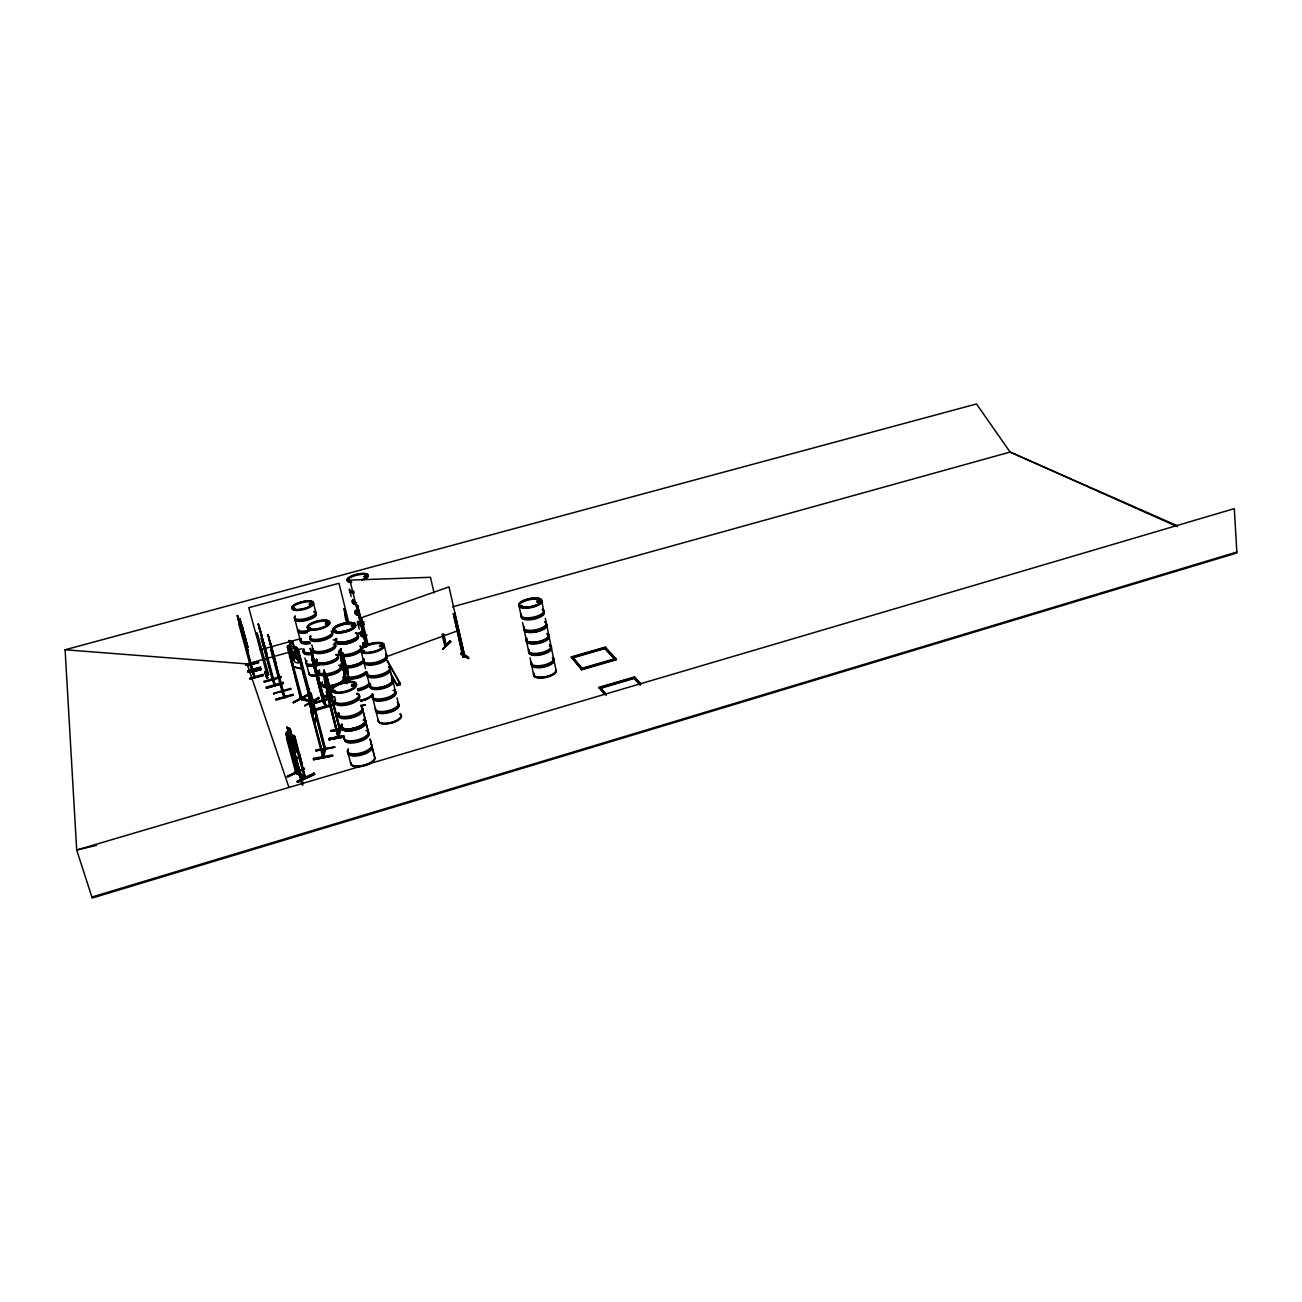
<?xml version="1.0" encoding="UTF-8"?>
<svg xmlns="http://www.w3.org/2000/svg" width="1302" height="1302" viewBox="0 0 1302 1302"><rect width="100%" height="100%" fill="white"/><g stroke="black" fill="none" stroke-linecap="round" stroke-linejoin="round"><path stroke-width="1.5" d="M270.181 642.114L285.024 697.628L282.697 691.134M283.624 695.756L284.585 695.48M343.891 737.078L328.999 739.748L343.923 736.46M344.005 736.639L329.064 739.341L328.869 738.462L343.761 735.695M293.243 702.559L307.728 695.431L307.5 694.536L293.552 701.908L293.845 702.803M313.457 758.366L313.701 759.326L313.44 758.382L332.449 754.916L332.71 755.876L313.554 759.636M273.908 683.42L275.227 685.373L260.498 630.9M307.109 695.235L293.243 702.641L307.728 695.431M272.02 678.293L272.72 678.179M254.036 676.145L253.809 675.526M254.801 676.861L240.61 626.262L241.098 627.597M240.04 623.658L238.347 619.622L254.427 677.593L237.355 615.602L254.281 677.642L254.932 676.942M296.726 748.308L296.384 752.149L293.455 750.684L290.639 745.297L287.742 734.491L288.784 733.319M325.24 706.677L324.979 705.619M324.833 705.098L325.923 705.342L323.384 700.346M322.473 700.053L323.108 699.32M323.807 701.29L322.636 701.143L325.549 707.149L310.25 648.526L311.324 650.512M309.485 694.942L300.013 658.633L299.021 658.389L309.404 698.035M264.697 672.418L265.413 671.327L267.821 677.87L266.877 678.13L264.697 672.418L266.877 678.033M267.48 677.105L267.821 677.87L265.38 672.141M462.877 656.81L464.716 656.387L462.877 656.81L453.308 613.763L455 613.388L453.308 613.763M285.073 697.481L282.843 691.639M283.022 692.143L270.783 649.21M282.095 691.899L284.422 697.807L268.033 634.937L273.534 654.646L269.465 641.658L269.774 642.472M275.194 685.275L273.078 679.644M273.859 683.566L274.738 683.892M263.622 642.521L258.235 623.918L273.225 680.23L272.948 678.554M255.078 677.349L252.913 671.409M252.246 668.723L251.611 668.919M251.953 670.611L252.93 670.872L250.537 664.346M250.863 665.306L249.903 665.045L252.197 671.083M249.577 663.613L250.407 663.369M340.115 729.315L337.999 737.697M340.001 728.762C339.431 725.702 339.334 732.88 340.619 729.592M324.263 670.351L324.882 682.72L338.764 737.502L340.587 729.69M334.744 746.99L315.621 750.001L315.865 750.945L334.663 747.299M338.374 734.084L339.464 729.429M348.171 674.827C343.565 692.436 350.661 669.163 346.999 668.577M343.972 728.99L331.082 731.333L342.231 728.843M323.759 756.592L322.88 757.65L325.061 748.91M324.279 748.552L324.621 750.212L325.516 749.903M324.312 748.471L325.288 747.543L325.614 749.887M322.278 755.844C326.2 751.059 321.089 766.829 325.581 749.268M324.41 749.024L323.449 755.404M324.572 750.164L324.947 749.301M342.931 670.058C344.428 667.015 344.184 682.15 346.365 683.615M341.043 658.307L341.596 656.533M343.272 653.978L342.377 652.725L342.019 654.483L340.603 648.689L349.522 680.848M330.203 702.494L331.685 696.668M341.238 658.275L342.621 652.904M328.592 697.807L330.431 702.706L331.896 696.635M313.587 759.798L332.71 755.876L313.636 759.326M341.417 652.074L341.059 653.474L340.961 650.219M345.583 665.42L345.844 673.215L341.824 659.658L340.196 650.967L340.798 648.656M340.261 651.081L340.831 648.917M340.066 651.114L340.603 648.689M326.379 692.111L327.209 691.297L326.379 692.111L338.032 737.55M316.337 715.693L314.742 722.04L316.614 715.791L315.377 709.232L316.614 715.791M330.708 690.402L326.672 675.299L340.408 730.487L324.035 670.107L325.516 676.047L326.135 674.143L325.5 675.771M324.637 680.051L326.167 674.371M324.882 673.59L324.491 675.054L324.393 671.702M324.426 680.083L323.563 672.532M323.433 672.662L324.035 670.107M310.739 711.25L311.617 710.404L310.739 711.25L322.88 757.65L323.091 756.804M313.375 704.04L314.921 711.104M308.72 698.979L309.371 697.009M309.925 694.747L310.592 692.762M308.932 698.946L310.625 692.99M308.818 693.803L309.258 692.257M307.939 691.346L308.607 688.677L307.663 691.281L313.961 714.359L313.798 706.026M308.314 691.883L308.769 690.337M341.791 658.682L341.791 659.919M538.67 601.996L540.428 601.036L538.214 600.417M537.466 600.759L537.612 601.67L538.654 600.987M539.061 601.67L537.14 601.947L537.352 600.889M521.223 605.772L520.54 606.407M521.191 605.723L521.825 606.162M520.214 606.423L522.053 605.804M285.984 733.807L286.603 732.082L293.943 735.809M286.18 733.726L286.7 732.294M291.16 661.465L293.78 667.08L287.351 647.061L288.263 645.369L287.498 647.159M382.023 646.248L379.94 645.694L380.868 645.776M380.233 646.248L382.023 645.646M338.081 737.013L326.558 691.411M352.158 684.624L354.209 684.738M352.289 684.64L351.491 685.633L353.281 685.78M352.793 684.738L352.5 685.796M322.457 755.892L323.368 755.03M363.681 650.837L362.916 651.179M364.121 651.049C359.45 651.049 365.943 651.83 363.193 650.577M362.135 651.309L362.949 650.674M363.518 650.284L362.509 650.805M335.281 690.532L333.231 691.118L335.216 690.662M333.849 690.288L333.979 690.304M333.703 690.874L334.565 690.792M353.054 625.595L354.16 625.139M351.166 625.839L352.565 626.539L354.29 625.269M351.914 625.188L353.802 625.611M334.126 630.949L335.786 630.607M335.493 630.786L334.126 631.031L335.737 630.9M334.484 630.266L335.916 630.786M365.634 575.419L364.511 576.558M363.811 576.607L366.936 576.168L365.52 575.989M327.176 622.372L328.006 623.17L326.672 623.251M328.088 622.942L327.079 623.544M326.639 622.47L325.598 623.023L327.111 622.698M328.364 622.616L325.777 623.577M349.978 580.643L366.334 647.094L356.325 605.414L357.659 605.365L367.49 645.255M349.489 580.92L348.285 580.627L349.554 580.22M464.83 656.387L454.74 613.242M463.528 656.892C461.299 654.483 465.839 654.776 462.78 655.085M308.623 628.036L310.462 627.971M308.59 628.475L310.267 627.759M310.153 627.987L309.192 628.085M308.948 627.515L309.518 627.645M310.69 603.64L311.308 602.989M311.52 603.428C304.001 605.544 316.842 604.161 310.918 603.331M309.616 603.803L310.706 604.323M294.122 608.62L293.21 608.327M338.829 737.469C337.706 734.295 337.381 736.786 338.683 735.191M294.594 608.36L293.015 608.783L294.057 608.18M294.577 608.018L293.259 608.018L294.708 608.539M323.628 757.406L310.95 710.534M339.529 728.16L339.204 728.908M295.912 742.889L295.049 742.465L305.449 778.189L304.375 777.636M305.254 777.408C308.281 778.108 302.634 775.536 304.88 775.667M297.1 771.744C296.01 771.077 295.733 774.771 297.491 773.486L287.97 738.429L286.521 738.283L295.961 773.355L305.189 778.205L295.635 742.189M295.505 771.679L296.449 772.07M266.682 674.924L268.635 674.582L257.226 632.967L255.697 633.39M287.351 647.061L301.397 699.565L302.292 699.239L290.753 656.062L289.776 655.834L300.567 699.223M301.755 697.66L300.111 697.709L301.169 697.97M539.825 601.068L537.938 601.296M536.945 601.508L538.003 600.889M539.5 600.824L538.54 600.352M520.54 605.658L521.646 605.495L520.8 606.227M449.874 640.958L442.778 649.031L450.899 641.805L449.841 640.958L450.232 641.723M442.778 649.031L450.801 641.707M446.195 643.774C441.492 643.4 449.483 645.06 445.251 645.239M442.973 648.917L449.971 641.04M442.826 648.819L450.101 641.609M352.289 685.389L353.2 684.901M333.67 690.499L334.158 690.939M381.144 645.694L382.462 645.222L381.291 645.027M295.798 773.339C297.426 775.276 296.921 769.759 295.342 771.647M351.686 625.676L353.363 626.083M339.871 729.755L328.853 686.61M356.325 605.414L357.659 605.365M364.479 576.412L365.488 576.119M366.122 575.809L366.529 575.565M364.869 575.582L365.081 576.705M364.658 576.705L364.902 575.907M349.587 580.464L348.676 580.838L349.701 580.838M348.61 580.139L349.473 580.041L348.627 580.301M348.301 580.822L349.18 580.253M294.317 608.539L293.389 608.701M266.357 673.606C271.272 672.239 263.671 673.167 267.138 675.071L248.763 607.708L339.008 583.28L349.066 623.837M268.407 674.664L268.147 672.89M325.76 705.391L322.782 700.525M537.124 601.312L538.621 600.58M284.601 696.017L282.095 691.313M274.152 684.071L272.932 679.156M273.208 680.165L261.165 637.931M352.484 684.868L351.654 685.959L353.705 685.942M353.998 684.868L353.184 685.796M354.144 685.487L355.088 684.592M333.345 690.678L334.516 690.499M351.312 625.839L352.565 625.578M328.185 623.202L326.721 623.756M308.704 628.117L310.267 627.662M366.611 576.151L365.276 576.526M312.024 603.786L310.608 604.307M318.534 697.465L304.766 705.717L319.25 698.328L313.994 701.094M304.766 705.717L310.006 702.722M313.457 701.062L319.202 698.295L318.437 697.367M304.831 705.586L310.511 702.95M324.865 704.935L325.142 706.709M302.21 669.147L302.097 663.987L302.21 669.147L293.813 666.917M299.021 658.389L300.013 658.633M289.288 656.078L290.753 656.062M296.644 647.306L298.304 649.519L325.37 750.098M288.214 645.646L290.606 646.199L289.011 640.584L292.771 641.333L294.106 646.899L296.384 649.112L299.021 659.186L298.353 663.06L295.001 662.246L292.071 657.526L289.435 647.501L290.753 646.117L289.174 640.503M313.961 773.046L297.051 781.249L297.23 782.111L314.742 774.283L313.945 773.046L314.303 773.958M297.23 781.9L314.205 773.811M304.294 768.131L287.368 776.171L287.661 777.082L304.424 768.896M295.603 772.721L287.14 776.806L304.424 768.815M298.955 771.175L304.554 769.091M305.335 777.375L295.408 738.25C290.248 722.529 308.46 788.931 299.558 753.728M296.807 773.713L285.87 733.677L292.641 755.453L300.225 759.082M352.207 685.243L354.095 684.901M354.193 685.78L354.958 684.445M287.97 738.429L286.521 738.283M366.008 645.287L366.985 645.58M288.637 733.075L287.075 727.248L290.216 728.762L291.729 734.735L293.829 737.453L304.31 777.75M291.778 734.605L293.747 735.907M286.879 727.33L290.216 728.762M286.603 732.082L288.605 733.4L287.075 727.248M380.754 645.532L379.566 646.524L382.951 645.369M352.289 625.66L352.565 626.164M309.681 628.248L309.274 627.71M327.225 623.04L326.639 622.665M327.372 623.446L328.478 622.73L326.607 622.421M311.243 604.177L312.138 603.282M365.846 576.542L365.764 575.696M309.811 603.558L311.764 603.005M322.668 755.046L322.961 756.918M468.411 658.535L460.924 653.067L468.411 658.535C471.747 656.338 449.109 648.689 468.508 658.34M445.203 645.287L442.436 634.123M461.12 653.962L461.901 653.555M385.62 656.989L458.825 630.363M368.238 644.555L369.735 644.018L368.01 644.392L361.614 617.653L449.011 586.893L464.716 656.387L463.496 656.875M353.9 685.422L352.321 685.633M539.174 601.068L538.231 601.28M538.947 601.703L540.265 600.873L539.321 600.368M380.998 645.108L379.533 646.362L380.347 646.557M352.093 625.058L353.021 624.846M310.169 603.558L311.015 603.331M311.097 603.623L309.713 604.144M364.82 575.549L366.171 575.37M463.903 654.711L464.619 656.159M91.872 897.045L1236.851 552.032M301.673 699.581L290.265 656.306M298.695 769.873L297.035 763.135L301.055 775.764L294.431 751.97L295.505 754.818M604.161 694.129L599.001 687.342L634.53 676.91L641.105 684.055M606.374 695.252L600.287 687.407L633.862 677.545L640.063 684.299M599.18 688.286L634.709 677.854L639.966 683.583M600.482 688.367L634.041 678.488L640.242 685.259M293.096 752.068L301.901 784.585M572.473 657.005L582.092 668.284L614.772 658.779L614.951 659.707L582.287 669.195L572.473 657.005L604.633 647.712L614.772 658.779M571.252 656.957L581.408 668.886L616.025 658.828L616.204 659.756L581.603 669.814L571.252 656.957L605.284 647.127L616.025 658.828M295.521 758.789L302.617 785.204M571.432 657.868L605.463 648.038L616.204 659.756M572.668 657.917L604.812 648.624L614.951 659.707M302.569 784.39L291.339 741.896L292.625 745.379M292.218 744.337L295.033 753.549M292.641 747.592L292.559 746.16L294.691 752.068M329.634 698.018L314.059 702.527L314.287 703.405L331.75 698.149M329.699 698.49L314.287 703.405M327.844 699.207L314.221 703.129M316.809 708.776L334.516 703.731L316.825 708.841L317.2 710.029L334.858 704.838M390.991 673.85L396.752 684.25L400.121 683.273L400.446 684.624L397.077 685.601L391.788 676.763M293.389 695.17L276.024 700.183L275.796 699.288L293.21 694.487M311.503 657.51L322.831 701.583M249.87 678.147L262.906 674.338L263.264 675.51L250.017 678.716M250.065 678.895L263.134 675.168M250.179 679.205L263.248 675.478M316.728 674.452L315.263 668.317L318.778 679.139L317.818 674.224M273.827 694.096L273.583 693.217L290.818 688.351L291.046 689.23L273.697 693.722M282.225 692.387L282.713 690.532M249.821 664.02L249.675 664.053M245.492 665.338L258.333 661.709L258.561 662.555L247.559 665.631M258.414 662.181L247.445 665.306L258.561 662.555M252.1 668.626L249.968 664.492M247.461 670.856L260.4 667.194L260.758 668.349L249.659 671.474M247.494 670.937L260.433 667.308M249.545 671.165L260.742 668.317M247.819 672.385L260.774 668.723L261.018 669.586L249.903 672.711M260.888 669.195L249.772 672.32L261.018 669.586M264.225 682.053L263.997 681.19L280.923 676.438L281.151 677.3L264.225 682.053L281.086 677.105M266.422 688.237L283.478 683.338L283.136 682.232L266.096 687.098L266.422 688.237L283.462 683.29M266.308 687.912L283.38 683.078M246.192 646.736L247.95 651L246.745 646.378M275.031 660.244L270.67 643.383L271.402 645.89M274.478 660.326L276.415 664.883L272.004 650.447L273.713 656.42M311.097 650.447L326.037 706.449M311.341 654.092L311.292 652.66L313.343 657.315M311.292 653.946L323.612 700.867M311.65 653.962L311.959 654.987M313.098 657.217L314.14 659.723L312.513 655.899L313.245 657.754M243.1 636.027L243.751 637.736L242.969 634.546M343.777 609.043C345.958 606.569 343.744 619.313 347.097 622.356M243.913 640.031L239.242 622.763M240.056 624.179L239.812 622.177L247.95 651M243.881 639.9L245.606 644.083L244.402 639.494M246.778 646.459L247.771 651.065M260.123 649.828L300.908 638.566M265.266 648.673L266.633 653.246L265.234 648.591M284.292 697.693L273.339 654.125M96.348 845.405L76.688 850.043L1234.312 508.626L1236.9 552.943L92.198 898.038L76.688 850.043L65.1 649.763L247.087 663.922L290.118 651.96M297.946 649.796L301.852 648.705M333.166 640.014L337.072 638.924M356.634 633.488L360.556 632.398M452.494 606.862L1010.336 452.006M239.991 623.512L240.512 625.937M238.901 624.13L250.244 665.55M240.268 623.951L242.677 631.763M241.863 629.061L242.156 630.445M243.002 632.658L242.107 630.298L243.002 632.658M242.498 634.367L241.391 630.363M261.49 634.627L260.97 632.121L261.49 634.627M246.696 642.618L247.722 647.289L242.107 626.62L242.986 628.964M268.554 636.824L271.028 644.946M269.644 641.365L268.798 639.136L270.702 643.546M263.004 642.83L274.527 685.536L272.346 679.318M238.168 617.246L237.355 615.602M241.684 625.448L242.318 626.718M258.903 625.692L261.328 633.651M261.002 632.267L259.196 628.02L259.7 629.403M244.695 637.508L239.682 618.596L240.284 620.305M241.309 624.797L240.544 621.672M65.1 649.763L976.484 403.962L1010.108 452.071L1177.22 525.731M268.358 674.387L267.122 675.038M353.574 684.51L354.046 684.445M353.135 685.161L354.307 684.819M352.419 625.204L354.323 625.285M365.146 575.842L366.659 575.696M349.196 580.399L349.554 580.643M300.632 697.416L301.413 698.962M301.576 699.532L302.292 699.239M340.196 650.967L341.466 656.664M342.377 652.725L343.272 653.816M346.983 683.501L341.336 660.895L347.146 682.834M324.833 678.244L329.455 695.235L329.243 687.163A11.474 4.134 -14.5 0 0 334.94 686.138M345.046 675.754L346.82 680.458M324.572 679.888L338.764 737.502M311.373 693.885L325.646 749.334M309.909 694.471L308.607 688.677M328.576 697.921L330.431 702.706M323.547 757.455L309.013 701.713L323.775 757.325M360.931 705.245L365.227 704.984L361.159 706.156M361.11 705.879L365.227 705.017M313.229 717.125L314.954 722.008M341.921 728.42L330.854 730.406L331.082 731.333M343.972 728.762L331.066 731.106M328.885 738.543L343.761 735.825M328.999 739.748L343.874 736.932M334.777 747.022L315.849 750.717M296.433 772.932L297.54 773.372M365.341 576.672L364.218 576.705M310.966 603.184L311.829 603.249M327.014 622.714L328.283 622.665M326.818 623.756L325.223 623.804M538.637 601.622L536.961 601.833M381.86 645.141L380.575 645.434L381.942 645.271M272.541 680.409L261.344 638.436M282.306 692.42L270.979 649.714M349.766 580.139L430.474 577.291L434.038 592.817M310.446 604.356L309.567 604.34M538.393 601.801L537.547 601.589M352.37 626.343L351.475 626.034M334.63 630.363L335.688 630.347M360.084 621.965L364.088 621.868M381.714 645.304L382.446 645.743M442.175 634.367L444.763 645.58L446.293 645.548L443.819 634.09M353.656 684.185L354.86 684.494M352.988 685.812L352.028 685.454M254.02 676.096L252.328 671.572M324.621 750.212L315.719 715.644M325.858 623.267L326.769 623.04L325.891 623.658M382.007 645.304L382.967 645.401M390.486 671.409L391.674 677.593L392.227 676.828M289.011 640.584L292.69 641.479M289.174 640.796L292.543 641.56L293.959 646.98L296.482 647.566L298.044 649.633L301.804 664.004M288.116 645.45L296.644 647.485M293.975 666.852L302.243 668.87M301.966 698.181L308.769 699.955M301.478 698.425L309.99 700.671M301.169 699.011L307.353 700.639M308.574 701.339L300.729 699.32L300.16 697.677M304.603 776.464L305.644 776.155L304.033 776.073M1177.285 526.61L1010.059 452.022M292.852 755.209L300.095 758.854M297.165 772.281L304.635 776.138L296.579 772.558M298.988 774.267L301.966 775.813M463.04 656.745L453.568 613.909M323.466 700.85L326.281 707.002L312.724 655.964M322.929 701.55L311.764 658.031M339.627 730.536L330.187 693.185M314.71 774.185L297.767 782.388M600.287 687.407L606.179 694.292M599.001 687.342L605.218 694.633M310.381 692.81L311.373 694.047M310.413 693.038L311.162 694.096M326.135 674.143L326.867 675.429M325.923 674.176L326.672 675.461M342.426 652.937L350.173 682.102M387.54 660.781L400.121 683.273M386.889 660.358L400.446 684.624M263.395 643.155L264.827 648.982L260.807 632.967L261.718 636.792M246.404 646.817L240.61 628.768L241.521 629.452M310.25 648.526L311.406 651.098M311.373 651.374L311.878 652.904M311.097 652.709L311.731 654.206M315.003 666.071L315.816 667.91M316.891 674.273L319.023 679.074M290.216 749.106L292.836 755.355M267.838 634.985L268.896 637.475M267.903 635.23L268.57 636.938M268.912 637.768L269.368 639.249M268.798 639.136L269.335 640.568M272.297 651.26L274.462 658.194L273.697 654.89M258.235 623.918L259.7 628.085M392.081 722.61L392.146 722.903A11.832 4.573 -14.2 0 1 378.491 720.82M262.174 638.338L264.745 646.703L263.964 643.432M264.811 648.852L266.633 653.246M237.534 615.553L238.364 618.238M293.113 749.138L293.487 750.196M239.812 622.177L240.447 623.902M237.42 615.83L238.006 617.408M238.412 618.613L238.787 619.638M238.884 620.159L239.145 621.738M239.617 622.226L240.675 625.025M240.691 625.269L241.065 626.311M238.347 619.622L238.819 620.94L238.526 619.573M272.818 654.174L274.689 660.407M242.042 632.072L242.644 633.683M244.353 638.843L244.971 640.486M245.476 642.928L246.078 644.588L245.297 641.381M244.06 639.852L245.606 644.083M291.339 741.896L292.25 744.451M293.113 746.957L292.494 744.89M292.348 746.225L292.999 748.08M293.747 750.001L303.057 783.82M297.54 763.33L291.55 741.831M298.874 769.677L301.055 775.764M334.712 704.496L334.484 703.682M239.682 618.596L240.317 620.419M313.245 717.011L314.921 721.747M240.089 619.964L240.447 620.989M240.691 622.6L246.534 642.765M244.206 635.181L244.776 636.824M246.42 642.944L247.852 647.029M246.241 642.993L247.917 647.24M247.087 663.922L288.979 787.547M345.063 675.64L346.625 680.49M275.796 699.304L293.178 694.389L293.406 695.252M273.762 656.582L270.49 644.23L270.816 645.271M264.046 645.108L262.646 639.933M239.584 622.47L240.365 625.025M242.481 628.134L239.861 618.548M314.579 665.094L316.939 672.239L316.256 668.886M260.14 631.275L259.863 630.477L261.897 637.622M244.027 637.964L245.622 643.644L242.156 631.096L243.083 634.871M241.733 631.21L243.279 636.792L239.861 624.374L240.789 628.117M296.254 759.75L298.809 768.05L297.995 764.6M297.979 766.097L298.353 767.155L295.863 758.48M241.895 625.709L241.635 624.927L243.62 631.893M245.346 642.862L243.702 637.134L244.695 641.137M263.997 644.946L262.337 639.103L263.313 643.172M295.505 757.504L293.178 749.35M245.655 639.054L245.915 639.819L243.865 632.577M243.897 634.302L245.883 640.893L245.085 637.703M240.789 626.213L240.984 627.808M295.391 771.533L295.863 773.404M290.02 728.843L291.534 734.833M315.914 714.928L324.8 749.48M299.509 658.145L309.388 695.903M244.206 639.542L245.427 644.132M295.001 619.866L297.523 629.647A11.034 3.629 -14.2 0 0 309.713 630.087M298.06 631.6L300.485 640.975M304.928 657.982L306.165 662.799M306.686 664.72L309.079 673.98M242.79 628.329C241.13 622.486 247.347 646.41 244.027 633.342M311.862 644.881L313.131 649.926M310.446 648.461L317.558 675.705M313.343 602.614L315.735 612.07M348.22 753.728L350.84 764.079M340.245 728.111L340.766 729.722M299.509 770.638L300.827 775.829M343.077 653.848L346.967 668.626M347.113 672.613L349.538 682.215M346.95 673.264L348.903 680.962M343.093 669.407L346.511 682.948M275.194 660.098L276.219 664.931M339.317 714.001A12.564 4.752 -14.6 0 0 349.571 718.33A12.564 4.752 -14.6 0 0 362.77 709.72L365.406 720.201M365.65 721.21L368.271 731.643A12.499 4.866 -14.7 0 1 356.781 740.073A12.499 4.866 -14.7 0 1 344.2 737.339M370.175 739.21L371.526 744.581L370.142 739.21M348.073 752.426A12.467 4.948 -14.8 0 0 360.638 755.258A12.467 4.948 -14.8 0 0 372.063 746.746L374.65 757.064A12.45 5.013 -14.9 0 1 363.274 765.641A12.45 5.013 -14.9 0 1 350.71 762.76M362.737 709.72L365.309 719.925M365.797 721.861L368.254 731.659M372.03 746.746L374.553 756.788A12.402 4.996 -14.9 0 1 363.193 765.348A12.402 4.996 -14.9 0 1 350.677 762.467M343.874 609.222L347.195 622.535M350.026 591.808L351.182 596.609M358.083 624.407L359.238 629.143M361.061 651.033L363.6 661.237M364.137 663.353L365.423 668.626M367.278 675.998L369.752 686.089M373.039 699.19L375.578 709.557M376.115 711.624L378.556 721.568M357.399 605.609L367.229 645.499M396.752 684.25L397.077 685.601M384.057 644.588L386.515 654.792M389.786 668.723L390.665 672.271M392.797 680.555L395.206 690.597M396.996 697.856L398.233 703.031M295.326 756.657C292.104 742.563 299.379 773.958 296.026 759.245M317.623 674.273L318.778 679.139M443.559 634.334L445.902 645.629L445.561 644.099M518.863 605.137L520.995 615.211M522.558 622.502L523.648 627.694M524.088 629.777A11.572 4.183 -11.9 0 0 536.961 631.665A11.555 4.166 -11.9 0 0 546.368 624.602A11.572 4.183 -11.9 0 1 536.961 631.665A11.555 4.166 -11.9 0 1 524.104 629.761L526.203 639.738M526.399 640.698L528.498 650.609M530.044 657.787L531.102 662.897M531.574 664.948L533.625 674.762M259.391 627.971L259.505 629.371M541.713 600.906A11.653 4.052 -11.8 0 1 524.608 607.66A11.653 4.052 -11.8 0 1 524.478 600.515A11.653 4.052 -11.8 0 1 541.713 600.906L543.764 611.029M545.294 618.336L546.352 623.528A11.588 4.166 -11.9 0 1 533.56 630.119A11.588 4.166 -11.9 0 1 524.039 626.522M546.807 625.611L548.874 635.588M549.167 637.166L551.104 646.476M553.643 658.796L551.527 648.542A11.523 4.297 -11.9 0 1 538.833 655.231A11.523 4.297 -11.9 0 1 529.328 651.472M554.099 660.846L556.133 670.66M268.993 639.07L269.286 640.438M582.092 668.284L582.287 669.195M581.408 668.886L581.603 669.814M292.559 746.16L292.852 747.543M605.284 647.127L605.463 648.038M604.633 647.712L604.812 648.624M634.53 676.91L634.709 677.854M633.862 677.545L634.041 678.488M241.277 627.548L241.423 628.394M259.895 629.354L260.026 630.201M341.498 660.863L341.189 658.128L341.303 660.895M309.176 701.68L308.867 698.783L308.965 701.729M311.52 653.832L311.324 652.839M390.112 669.521A11.93 4.329 -13.9 0 1 377.759 677.398A11.93 4.329 -13.9 0 1 367.766 673.59M389.135 667.828A12.092 4.378 -13.9 0 1 379.11 676.422A12.092 4.378 -13.9 0 1 367.441 672.874M391.739 679.107A11.913 4.394 -14 0 1 381.877 687.668A11.913 4.394 -14 0 1 370.354 684.103M391.528 678.423A11.881 4.378 -14 0 1 381.698 686.935A11.881 4.378 -14 0 1 370.224 683.387M391.625 678.684A11.913 4.394 -14 0 1 381.779 687.228A11.913 4.394 -14 0 1 370.24 683.664M391.69 679.107A11.881 4.378 -14 0 1 381.877 687.635A11.881 4.378 -14 0 1 370.386 684.071A11.913 4.394 -14 0 0 381.909 687.782A11.913 4.394 -14 0 0 391.772 679.221M386.076 655.231A12.125 4.313 -13.8 0 1 377.531 663.32A12.125 4.313 -13.8 0 1 363.649 661.546M388.663 666.51A11.93 4.313 -13.9 0 1 380.265 674.582A11.93 4.313 -13.9 0 1 366.594 672.76M386.108 656.029A11.962 4.264 -13.8 0 1 377.678 664.004A11.962 4.264 -13.8 0 1 363.99 662.246M388.972 667.177A12.092 4.378 -13.9 0 1 378.947 675.754A12.092 4.378 -13.9 0 1 367.278 672.239M385.913 654.58A12.125 4.313 -13.8 0 1 375.839 663.06A12.125 4.313 -13.8 0 1 364.153 659.626M385.587 653.897A11.962 4.248 -13.8 0 1 375.643 662.262A11.962 4.248 -13.8 0 1 364.121 658.877M397.81 704.154A11.832 4.508 -14.1 0 1 389.575 712.487A11.832 4.508 -14.1 0 1 375.952 710.453M397.777 703.373A11.995 4.573 -14.1 0 1 389.428 711.82A11.995 4.573 -14.1 0 1 375.611 709.769M400.332 714.489A11.832 4.573 -14.2 0 1 392.13 722.919M391.69 679.221A11.848 4.362 -14 0 1 381.893 687.733A11.848 4.362 -14 0 1 370.435 684.185M400.121 713.805A11.783 4.557 -14.2 0 1 391.951 722.187A11.783 4.557 -14.2 0 1 378.361 720.104M392.927 681.19A11.864 4.378 -14 0 1 380.656 689.132A11.864 4.378 -14 0 1 370.679 685.243M400.235 714.049A11.832 4.573 -14.2 0 1 392.016 722.48A11.832 4.573 -14.2 0 1 378.394 720.38M391.853 679.595A11.913 4.394 -14 0 1 382.007 688.156A11.913 4.394 -14 0 1 370.468 684.592M393.074 690.32A12.027 4.508 -14 0 1 393.269 696.245A12.027 4.508 -14 0 1 378.426 700.492A12.027 4.508 -14 0 1 373.169 696.017M397.305 702.071A11.832 4.508 -14.1 0 1 389.054 710.404A11.832 4.508 -14.1 0 1 375.432 708.369M394.783 691.753A11.864 4.443 -14 0 1 386.499 700.004A11.864 4.443 -14 0 1 372.86 698.035M397.615 702.738A11.995 4.573 -14.1 0 1 389.265 711.185A11.995 4.573 -14.1 0 1 375.448 709.134M395.564 691.264A12.027 4.508 -14 0 1 383.146 699.402A12.027 4.508 -14 0 1 373.023 695.382M394.278 689.669A11.864 4.443 -14 0 1 384.481 698.279A11.864 4.443 -14 0 1 372.99 694.65M546.401 623.821A11.734 4.231 -11.9 0 1 535.334 631.307A11.734 4.231 -11.9 0 1 524.169 627.889M548.598 637.166A11.555 4.231 -11.9 0 1 534.731 642.781A11.555 4.231 -11.9 0 1 526.675 638.94A11.572 4.248 -11.9 0 0 539.158 642.13A11.572 4.248 -11.9 0 0 547.41 634.155A11.555 4.231 -11.9 0 1 548.956 635.994M547.214 633.472A11.523 4.231 -11.9 0 1 538.995 641.414A11.523 4.231 -11.9 0 1 526.545 638.273M547.312 633.716A11.572 4.248 -11.9 0 1 539.061 641.691A11.572 4.248 -11.9 0 1 526.561 638.55M542.641 610.54A11.767 4.166 -11.8 0 1 534.194 618.45A11.767 4.166 -11.8 0 1 521.532 615.439M544.806 621.689A11.588 4.166 -11.9 0 1 545.961 622.502M543.813 612.119A11.604 4.118 -11.8 0 1 532.843 619.427A11.604 4.118 -11.8 0 1 521.842 616.139M545.082 622.372A11.734 4.231 -11.9 0 1 536.701 630.347A11.734 4.231 -11.9 0 1 524.039 627.255M542.511 609.906A11.767 4.166 -11.8 0 1 534.064 617.799A11.767 4.166 -11.8 0 1 521.402 614.788M542.218 609.238A11.604 4.101 -11.8 0 1 533.885 617.018A11.604 4.101 -11.8 0 1 521.402 614.056M552.52 658.91A11.49 4.362 -11.9 0 1 544.366 667.047A11.49 4.362 -11.9 0 1 531.932 663.743M552.504 658.145A11.653 4.427 -11.9 0 1 544.236 666.396A11.653 4.427 -11.9 0 1 531.623 663.043M555.808 670.009A11.49 4.427 -12 0 1 545.066 677.658A11.49 4.427 -12 0 1 534.08 673.964M547.605 635.295A11.523 4.231 -11.9 0 1 540.835 642.879A11.523 4.231 -11.9 0 1 526.545 641.3M555.726 669.57A11.49 4.427 -12 0 1 544.968 677.235A11.49 4.427 -12 0 1 533.983 673.541M547.507 634.627A11.572 4.248 -11.9 0 1 539.256 642.618A11.572 4.248 -11.9 0 1 526.757 639.461M549.965 645.873A11.685 4.362 -11.9 0 1 541.648 654.043A11.685 4.362 -11.9 0 1 529.019 650.772M553.252 657.722A11.49 4.362 -11.9 0 1 542.462 665.289A11.49 4.362 -11.9 0 1 531.493 661.693M549.981 646.655A11.523 4.297 -11.9 0 1 551.137 647.485M552.373 657.51A11.653 4.427 -11.9 0 1 544.106 665.761A11.653 4.427 -11.9 0 1 531.493 662.409M549.835 645.239A11.685 4.362 -11.9 0 1 541.518 653.392A11.685 4.362 -11.9 0 1 528.889 650.137M549.542 644.588A11.523 4.297 -11.9 0 1 541.339 652.627A11.523 4.297 -11.9 0 1 528.889 649.405M361.777 707.897A12.743 4.817 -14.6 0 1 350.987 717.304A12.743 4.817 -14.6 0 1 338.959 713.252M364.348 718.916A12.515 4.801 -14.6 0 1 353.77 728.257A12.483 4.785 -14.6 0 1 341.97 724.205A12.483 4.785 -14.6 0 0 353.77 728.225A12.483 4.785 -14.6 0 0 364.332 718.948A12.483 4.785 -14.6 0 1 353.77 728.225A12.515 4.801 -14.6 0 1 341.954 724.189M364.462 719.176A12.564 4.817 -14.6 0 1 353.851 728.567A12.564 4.817 -14.6 0 1 341.97 724.465M356.764 694.08A12.776 4.736 -14.5 0 1 356.65 700.378A12.776 4.736 -14.5 0 1 340.864 704.887A12.776 4.736 -14.5 0 1 335.59 700.118M361.272 706.514A12.564 4.736 -14.5 0 1 352.191 715.368A12.564 4.736 -14.5 0 1 338.015 713.203M358.522 695.593A12.597 4.671 -14.5 0 1 349.408 704.366A12.597 4.671 -14.5 0 1 335.216 702.266M361.614 707.214A12.743 4.801 -14.5 0 1 350.808 716.621A12.743 4.801 -14.5 0 1 338.78 712.568M356.585 693.396A12.776 4.736 -14.5 0 1 356.488 699.695A12.776 4.736 -14.5 0 1 340.685 704.203A12.776 4.736 -14.5 0 1 335.428 699.451M357.969 693.396A12.613 4.671 -14.5 0 1 347.243 702.559A12.613 4.671 -14.5 0 1 335.379 698.669M372.046 745.948A12.629 5.013 -14.8 0 1 358.847 754.916A12.629 5.013 -14.8 0 1 348.448 750.245M374.781 757.504A12.45 5.029 -14.9 0 1 363.388 766.097A12.45 5.029 -14.9 0 1 350.824 763.2M341.726 727.525A12.499 4.801 -14.6 0 0 357.399 729.299A12.499 4.801 -14.6 0 0 363.144 720.136A12.483 4.801 -14.6 0 1 358.88 728.762A12.483 4.801 -14.6 0 1 341.856 728.811M364.706 720.136A12.548 4.817 -14.6 0 1 355.69 729.104A12.548 4.817 -14.6 0 1 341.498 726.841M367.831 731.968A12.678 4.948 -14.7 0 1 358.75 741.147A12.678 4.948 -14.7 0 1 344.395 738.787M370.565 743.54A12.467 4.948 -14.8 0 1 360.084 753.077A12.467 4.948 -14.8 0 1 348.236 748.813M367.864 732.782A12.499 4.883 -14.7 0 1 358.913 741.831A12.499 4.883 -14.7 0 1 344.77 739.503M370.907 744.223A12.646 5.013 -14.8 0 1 360.28 753.907A12.646 5.013 -14.8 0 1 348.269 749.578M365.943 730.568A12.678 4.948 -14.7 0 1 360.133 739.975A12.678 4.948 -14.7 0 1 344.233 738.12M351.394 581.571A10.741 3.369 -13.4 0 1 350.092 576.591A10.741 3.369 -13.4 0 1 366.074 573.645A10.741 3.369 -13.4 0 1 361.875 579.65M351.654 582.515A10.709 3.353 -13.4 0 1 349.733 577.893A10.709 3.353 -13.4 0 1 365.097 574.41A10.709 3.353 -13.4 0 1 364.414 579.618M351.475 581.913A10.741 3.369 -13.4 0 1 350.173 576.932A10.741 3.369 -13.4 0 1 366.155 573.987A10.741 3.369 -13.4 0 1 361.956 579.992M354.828 603.9A10.823 3.515 -13.5 0 1 353.054 600.71M354.681 603.298A10.823 3.515 -13.5 0 1 352.907 600.124M356.634 602.777A10.66 3.45 -13.5 0 1 352.891 599.457M354.274 593.175A10.676 3.401 -13.5 0 1 349.929 590.929M351.979 592.377A10.855 3.45 -13.5 0 1 349.603 590.294M353.867 591.987A10.855 3.45 -13.5 0 1 349.457 589.692M353.802 591.238A10.693 3.401 -13.5 0 1 349.457 588.992M355.12 604.502A10.66 3.467 -13.5 0 1 353.363 601.361M359.352 613.649A10.595 3.499 -13.6 0 1 355.609 610.28M359.368 613.926A10.676 3.515 -13.6 0 1 355.592 610.524M362.851 636.418A10.758 3.678 -13.7 0 1 361.045 633.081M364.739 636.06A10.758 3.678 -13.7 0 1 360.898 632.495M367.066 635.278A10.579 3.613 -13.7 0 1 360.898 631.828M360.345 625.66A10.611 3.564 -13.6 0 1 358.571 622.421M362.07 625.285A10.774 3.613 -13.6 0 1 358.262 621.77M364.381 624.618A10.774 3.613 -13.6 0 1 358.115 621.2M364.267 623.886A10.611 3.564 -13.6 0 1 357.513 621.575M359.564 614.772A10.676 3.532 -13.6 0 1 355.804 611.37M363.144 637.003A10.579 3.613 -13.7 0 1 361.37 633.732M367.359 646.345A10.595 3.678 -13.7 0 1 363.567 642.765M313.994 612.054A11.213 3.629 -14.2 0 1 308.395 619.231A11.213 3.629 -14.2 0 1 294.643 618.255M315.491 613.291A11.051 3.581 -14.2 0 1 307.158 620.289A11.051 3.581 -14.2 0 1 294.968 618.906M309.909 630.819A11.181 3.694 -14.2 0 1 297.54 629.371M313.847 611.452A11.213 3.629 -14.2 0 1 313.44 616.351A11.213 3.629 -14.2 0 1 299.525 620.143A11.213 3.629 -14.2 0 1 295.196 616.546M314.986 611.322A11.067 3.581 -14.2 0 1 305.254 618.645A11.067 3.581 -14.2 0 1 295.163 615.846M307.207 632.072A11.181 3.694 -14.2 0 1 297.686 629.973M307.402 632.691A11.002 3.646 -14.2 0 1 298.744 629.517M309.941 642.488A11.002 3.694 -14.3 0 1 301.25 639.249A10.953 3.678 -14.3 0 0 309.957 642.521M318.795 665.322A10.953 3.808 -14.4 0 1 316.012 665.973M313.294 666.331A10.953 3.808 -14.4 0 1 306.637 663.711M318.648 664.704A11.1 3.857 -14.4 0 1 306.312 663.076M315.654 664.752A11.1 3.857 -14.4 0 1 306.849 661.318M315.507 664.02A10.937 3.792 -14.4 0 1 306.833 660.635M313.001 654.336A10.953 3.743 -14.4 0 1 304.342 651.033M312.805 653.734A11.132 3.808 -14.4 0 1 304.001 650.365M312.659 653.132A11.132 3.792 -14.4 0 1 303.854 649.779M310.218 643.562A10.953 3.678 -14.3 0 1 301.576 640.324M310.055 642.993A11.018 3.711 -14.3 0 1 301.364 639.738M318.404 675.25A10.953 3.857 -14.5 0 1 309.013 672.955M335.574 645.841A11.409 3.906 -14.3 0 1 324.865 652.872A11.409 3.906 -14.3 0 1 313.603 650.902M333.247 644.457A11.409 3.906 -14.3 0 1 334.76 645.011M334.712 644.262A11.555 3.955 -14.3 0 1 326.151 651.863A11.555 3.955 -14.3 0 1 313.277 650.235M337.299 655.036A11.376 3.955 -14.3 0 1 327.453 662.962A11.376 3.955 -14.3 0 1 316.891 659.756A11.393 3.971 -14.3 0 0 321.448 663.76A11.393 3.971 -14.3 0 0 335.558 659.805A11.393 3.971 -14.3 0 0 335.818 654.499M337.104 654.401A11.36 3.955 -14.3 0 1 327.29 662.311A11.36 3.955 -14.3 0 1 316.744 659.105M337.218 654.646A11.393 3.971 -14.3 0 1 327.355 662.588A11.393 3.971 -14.3 0 1 316.777 659.365M331.668 632.202A11.588 3.906 -14.2 0 1 321.578 640.079A11.588 3.906 -14.2 0 1 310.869 636.971M334.24 642.993A11.409 3.906 -14.3 0 1 325.793 650.479A11.409 3.906 -14.3 0 1 313.082 648.884M331.701 632.951A11.425 3.841 -14.2 0 1 323.205 640.356A11.425 3.841 -14.2 0 1 310.478 638.826M334.565 643.644A11.572 3.955 -14.3 0 1 326.005 651.228A11.572 3.955 -14.3 0 1 313.115 649.617M331.505 631.584A11.588 3.89 -14.2 0 1 321.415 639.445A11.588 3.89 -14.2 0 1 310.706 636.352M331.18 630.933A11.441 3.841 -14.2 0 1 321.236 638.68A11.441 3.841 -14.2 0 1 310.673 635.636M343.354 678.309A11.474 4.134 -14.5 0 1 340.245 684.055M326.59 687.228A11.474 4.134 -14.5 0 1 322.082 684.331M337.56 656.175A11.36 3.955 -14.3 0 1 327.746 664.101A11.36 3.955 -14.3 0 1 317.216 660.879M338.276 656.354A11.393 3.971 -14.3 0 1 326.135 663.776A11.393 3.971 -14.3 0 1 317.004 660.244M335.932 654.955A11.393 3.971 -14.3 0 1 337.446 655.524M340.343 666.429A11.506 4.069 -14.4 0 1 338.26 671.49A11.506 4.069 -14.4 0 1 326.086 675.217M323.514 675.266A11.506 4.069 -14.4 0 1 319.706 671.214M321.92 682.997A11.295 4.069 -14.5 0 0 326.363 685.845A11.327 4.069 -14.5 0 1 322.587 681.792M340.375 667.177A11.344 4.02 -14.4 0 1 338.325 672.174A11.344 4.02 -14.4 0 1 326.33 675.852M323.775 675.901A11.344 4.02 -14.4 0 1 319.332 673.085M343.191 677.707A11.474 4.134 -14.5 0 1 340.082 683.436M337.592 684.575A11.474 4.134 -14.5 0 1 328.999 686.577M326.428 686.61A11.474 4.134 -14.5 0 1 321.92 683.713M338.65 665.224A11.506 4.069 -14.4 0 1 338.422 670.676A11.506 4.069 -14.4 0 1 324.165 674.68A11.506 4.069 -14.4 0 1 319.543 670.595M339.871 665.176A11.36 4.02 -14.4 0 1 330.073 673.167A11.36 4.02 -14.4 0 1 319.511 669.895M343.386 679.058A11.327 4.085 -14.5 0 1 342.296 683.485M332.205 687.456A11.327 4.085 -14.5 0 1 329.39 687.814M324.768 687.554A11.327 4.085 -14.5 0 1 322.408 684.998M331.798 697.075A11.246 4.118 -14.5 0 0 334.598 696.716A11.23 4.101 -14.5 0 1 331.815 697.091M329.276 697.107A11.246 4.118 -14.5 0 1 324.898 695.301A11.23 4.101 -14.5 0 0 327.225 696.814M334.76 697.4A11.295 4.134 -14.5 0 1 331.945 697.758M327.339 697.481A11.295 4.134 -14.5 0 1 325.028 695.984M334.663 697.026A11.311 4.134 -14.5 0 1 331.847 697.384M327.225 697.107A11.311 4.134 -14.5 0 1 324.914 695.61M360.849 650.919A11.539 4.02 -14 0 1 343.744 656.582M341.596 656.306A11.539 4.02 -14 0 1 339.122 653.816M360.817 650.203A11.702 4.069 -14 0 1 343.484 655.931M341.303 655.655A11.702 4.069 -14 0 1 339.464 651.928M360.459 647.078A11.702 4.069 -14 0 1 361.338 647.924M342.621 665.973A11.539 4.085 -14.1 0 1 341.677 664.036A11.49 4.069 -14.1 0 0 342.654 665.924M363.193 660.456A11.49 4.052 -14.1 0 1 346.169 666.119A11.458 4.052 -14.1 0 0 363.16 660.472M342.491 665.257A11.49 4.052 -14.1 0 1 341.547 663.336A11.458 4.052 -14.1 0 0 342.507 665.273M363.291 660.716A11.539 4.069 -14.1 0 1 346.218 666.412M342.507 665.534A11.539 4.069 -14.1 0 1 341.563 663.597M357.415 634.855A11.734 4.004 -14 0 1 347.439 642.862A11.734 4.004 -14 0 1 336.372 639.705M359.987 645.792A11.539 4.004 -14 0 1 356.943 651.358A11.539 4.004 -14 0 1 343.223 654.532M341.075 654.255A11.539 4.004 -14 0 1 339.269 650.577M360.296 646.459A11.702 4.069 -14 0 1 357.22 652.09A11.702 4.069 -14 0 1 343.321 655.297M341.14 655.036A11.702 4.069 -14 0 1 339.301 651.309M357.269 634.22A11.734 4.004 -14 0 1 347.276 642.228A11.734 4.004 -14 0 1 336.209 639.07M356.927 633.569A11.555 3.939 -14 0 0 355.365 633.032A11.572 3.939 -14 0 1 356.943 633.569M369.426 685.536A11.458 4.199 -14.2 0 1 357.936 690.857M369.41 684.819A11.604 4.248 -14.2 0 1 357.741 690.223M372.567 694.357A11.441 4.248 -14.3 0 1 360.475 700.981A11.425 4.248 -14.3 0 0 372.551 694.389A11.425 4.248 -14.3 0 1 360.459 700.932M372.356 693.689A11.409 4.231 -14.3 0 1 360.296 700.281M363.632 662.262A11.49 4.069 -14.1 0 1 346.625 667.942M344.493 667.666A11.49 4.069 -14.1 0 1 342.003 665.127M372.47 693.933A11.441 4.248 -14.3 0 1 360.361 700.557M363.518 661.611A11.523 4.085 -14.1 0 1 346.446 667.308M342.735 666.429A11.523 4.085 -14.1 0 1 341.791 664.492M366.399 672.727A11.637 4.183 -14.2 0 1 357.676 677.414A11.637 4.183 -14.2 0 1 346.999 678.228M345.437 677.61A11.637 4.183 -14.2 0 1 344.477 675.624M368.922 683.517A11.458 4.183 -14.2 0 1 357.432 688.839M367.066 672.223A11.474 4.134 -14.2 0 1 359.238 677.626A11.474 4.134 -14.2 0 1 347.292 678.863M345.746 678.261A11.474 4.134 -14.2 0 1 345.469 675.071M369.247 684.201A11.62 4.248 -14.2 0 1 357.594 689.604M366.253 672.109A11.637 4.183 -14.2 0 1 349.017 677.903M345.274 676.991A11.637 4.183 -14.2 0 1 344.314 675.006M365.927 671.425A11.49 4.118 -14.2 0 1 348.936 677.121M345.242 676.226A11.49 4.118 -14.2 0 1 344.298 674.273M295.798 649.307L295.066 654.727L298.939 661.758L294.61 655.736L294.024 660.326L292.885 660.212L293.585 654.418L289.679 647.696L294.04 653.344L294.626 648.884L295.798 649.307M292.625 743.963L292.185 748.715L291.664 742.433L287.888 734.784L291.99 741.408C291.143 732.538 295.033 738.739 292.95 743.019L296.872 750.961L292.625 743.963M345.29 666.591L344.737 668.805L342.133 658.486L342.686 656.289L345.29 666.591M328.918 688.4L328.299 690.744L325.581 680.197L326.216 677.886L328.918 688.4M313.44 707.328L312.773 709.785L309.957 699.044L310.641 696.619L313.44 707.328M314.563 662.572L314.563 662.572M246.452 643.058L244.695 637.475L246.452 643.058M330.741 690.337L331.75 696.798L330.741 690.337M292.332 642.244L290.167 641.756L290.639 643.562L292.804 644.051L292.332 642.244M294.577 648.705L291.225 647.924L293.861 657.966L297.23 658.763L294.577 648.705M289.89 729.625L288.002 728.713L288.523 730.666L290.411 731.578L289.89 729.625M292.25 736.688L289.304 735.256L292.218 746.062L295.147 747.527L292.25 736.688M365.846 652.383A12.011 4.199 -13.8 0 0 384.139 645.255A12.011 4.199 -13.8 0 0 367.424 644.604A12.011 4.199 -13.8 0 0 365.846 652.383M366.139 653.425A11.962 4.183 -13.8 0 0 384.35 646.313A11.962 4.183 -13.8 0 0 367.701 645.662A11.962 4.183 -13.8 0 0 366.139 653.425M365.943 652.758A12.011 4.199 -13.8 0 0 384.236 645.629A12.011 4.199 -13.8 0 0 367.506 644.978A12.011 4.199 -13.8 0 0 365.943 652.758M524.543 607.285A11.653 4.052 -11.8 0 0 541.632 600.531A11.653 4.052 -11.8 0 0 524.413 600.141A11.653 4.052 -11.8 0 0 524.543 607.285A11.637 4.052 -11.8 0 0 541.616 600.548A11.637 4.052 -11.8 0 0 524.413 600.157A11.637 4.052 -11.8 0 0 524.543 607.285M524.771 608.311A11.604 4.052 -11.8 0 0 541.811 601.573A11.604 4.052 -11.8 0 0 524.641 601.182A11.604 4.052 -11.8 0 0 524.771 608.311M539.158 642.195A11.555 4.231 -11.9 0 0 547.393 634.22A11.572 4.248 -11.9 0 1 539.174 642.244A11.572 4.248 -11.9 0 1 526.675 639.087A11.555 4.231 -11.9 0 0 539.158 642.195M544.92 676.959A11.441 4.411 -12 0 0 555.628 669.326A11.393 4.394 -12 0 1 544.92 676.926A11.393 4.394 -12 0 1 534.015 673.264A11.441 4.411 -12 0 0 544.92 676.959M353.965 729.022A12.548 4.817 -14.6 0 0 364.576 719.632A12.499 4.801 -14.6 0 1 353.965 728.974A12.499 4.801 -14.6 0 1 342.133 724.905A12.548 4.817 -14.6 0 0 353.965 729.022M336.925 692.241A12.662 4.606 -14.4 0 0 356.292 684.527A12.662 4.606 -14.4 0 0 338.878 683.631A12.662 4.606 -14.4 0 0 336.925 692.241M337.234 693.315A12.613 4.606 -14.4 0 0 356.52 685.633A12.613 4.606 -14.4 0 0 339.187 684.722A12.613 4.606 -14.4 0 0 337.234 693.315M337.023 692.631A12.662 4.606 -14.4 0 0 356.39 684.917A12.662 4.606 -14.4 0 0 338.976 684.022A12.662 4.606 -14.4 0 0 337.023 692.631M355.755 610.915A10.611 3.499 -13.6 0 0 359.498 614.3A10.611 3.499 -13.6 0 1 355.772 610.996M363.584 642.504A10.514 3.646 -13.7 0 0 367.343 646.052A10.546 3.662 -13.7 0 1 363.551 642.488M356.032 611.956A10.595 3.499 -13.6 0 0 359.775 615.341A10.611 3.515 -13.6 0 1 355.999 611.94M363.665 643.123A10.579 3.678 -13.7 0 0 365.455 646.459A10.579 3.678 -13.7 0 1 363.681 643.155A10.546 3.662 -13.7 0 0 365.504 646.476A10.562 3.662 -13.7 0 1 363.697 643.123M296.14 609.515A11.1 3.532 -14.1 0 0 313.31 603.152A11.1 3.532 -14.1 0 0 298.288 602.777A11.1 3.532 -14.1 0 0 296.14 609.515M296.417 610.475A11.051 3.532 -14.1 0 0 313.522 604.144A11.051 3.532 -14.1 0 0 298.549 603.754A11.051 3.532 -14.1 0 0 296.417 610.475M296.238 609.857A11.1 3.532 -14.1 0 0 313.408 603.51A11.1 3.532 -14.1 0 0 298.37 603.119A11.1 3.532 -14.1 0 0 296.238 609.857M301.12 638.598A10.953 3.678 -14.3 0 0 309.778 641.821A10.953 3.678 -14.3 0 1 301.136 638.647M309.127 673.362A10.953 3.857 -14.5 0 0 321.301 675.006A10.904 3.857 -14.5 0 1 309.16 673.329M303.838 649.096A10.953 3.743 -14.4 0 0 312.496 652.383A10.986 3.743 -14.4 0 1 303.805 649.096M308.997 672.695A10.904 3.841 -14.5 0 0 318.339 674.989A10.888 3.841 -14.5 0 1 309.013 672.662M311.829 629.24A11.49 3.792 -14.1 0 0 329.52 622.568A11.49 3.792 -14.1 0 0 313.88 622.079A11.49 3.792 -14.1 0 0 311.829 629.24M312.122 630.233A11.441 3.776 -14.1 0 0 329.748 623.593A11.441 3.776 -14.1 0 0 314.156 623.088A11.441 3.776 -14.1 0 0 312.122 630.233M311.927 629.615A11.49 3.792 -14.1 0 0 329.618 622.926A11.49 3.792 -14.1 0 0 313.977 622.437A11.49 3.792 -14.1 0 0 311.927 629.615M340.831 682.118A11.295 4.069 -14.5 0 0 342.865 677.073A11.327 4.069 -14.5 0 1 340.847 682.118A11.327 4.069 -14.5 0 1 328.885 685.812A11.295 4.069 -14.5 0 0 340.831 682.118M346.316 666.836A11.539 4.085 -14.1 0 0 363.404 661.139A11.49 4.069 -14.1 0 1 346.348 666.803M337.592 631.893A11.62 3.89 -13.9 0 0 355.397 625.106A11.555 3.873 -13.9 0 0 339.431 624.586A11.62 3.89 -13.9 0 0 337.592 631.893M355.397 625.106A11.62 3.89 -13.9 0 0 339.399 624.602A11.555 3.873 -13.9 0 0 337.625 631.844A11.555 3.873 -13.9 0 0 355.332 625.106M337.869 632.902A11.572 3.89 -13.9 0 0 355.609 626.148A11.539 3.873 -13.9 0 0 339.676 625.611A11.572 3.89 -13.9 0 0 337.869 632.902A11.539 3.873 -13.9 0 0 355.576 626.132A11.572 3.89 -13.9 0 0 339.676 625.627A11.539 3.873 -13.9 0 0 337.885 632.87M337.69 632.251A11.62 3.906 -13.9 0 0 355.495 625.481A11.62 3.906 -13.9 0 0 339.496 624.96A11.62 3.906 -13.9 0 0 337.69 632.251M347.601 643.513A11.539 3.939 -14 0 0 357.432 635.636A11.572 3.955 -14 0 1 347.601 643.53A11.572 3.955 -14 0 1 336.697 640.405A11.539 3.939 -14 0 0 347.601 643.513M345.616 641.756A11.555 3.939 -14 0 0 357.79 634.399A11.572 3.939 -14 0 1 345.616 641.772A11.572 3.939 -14 0 1 336.176 638.354A11.555 3.939 -14 0 0 345.616 641.756"/></g></svg>
